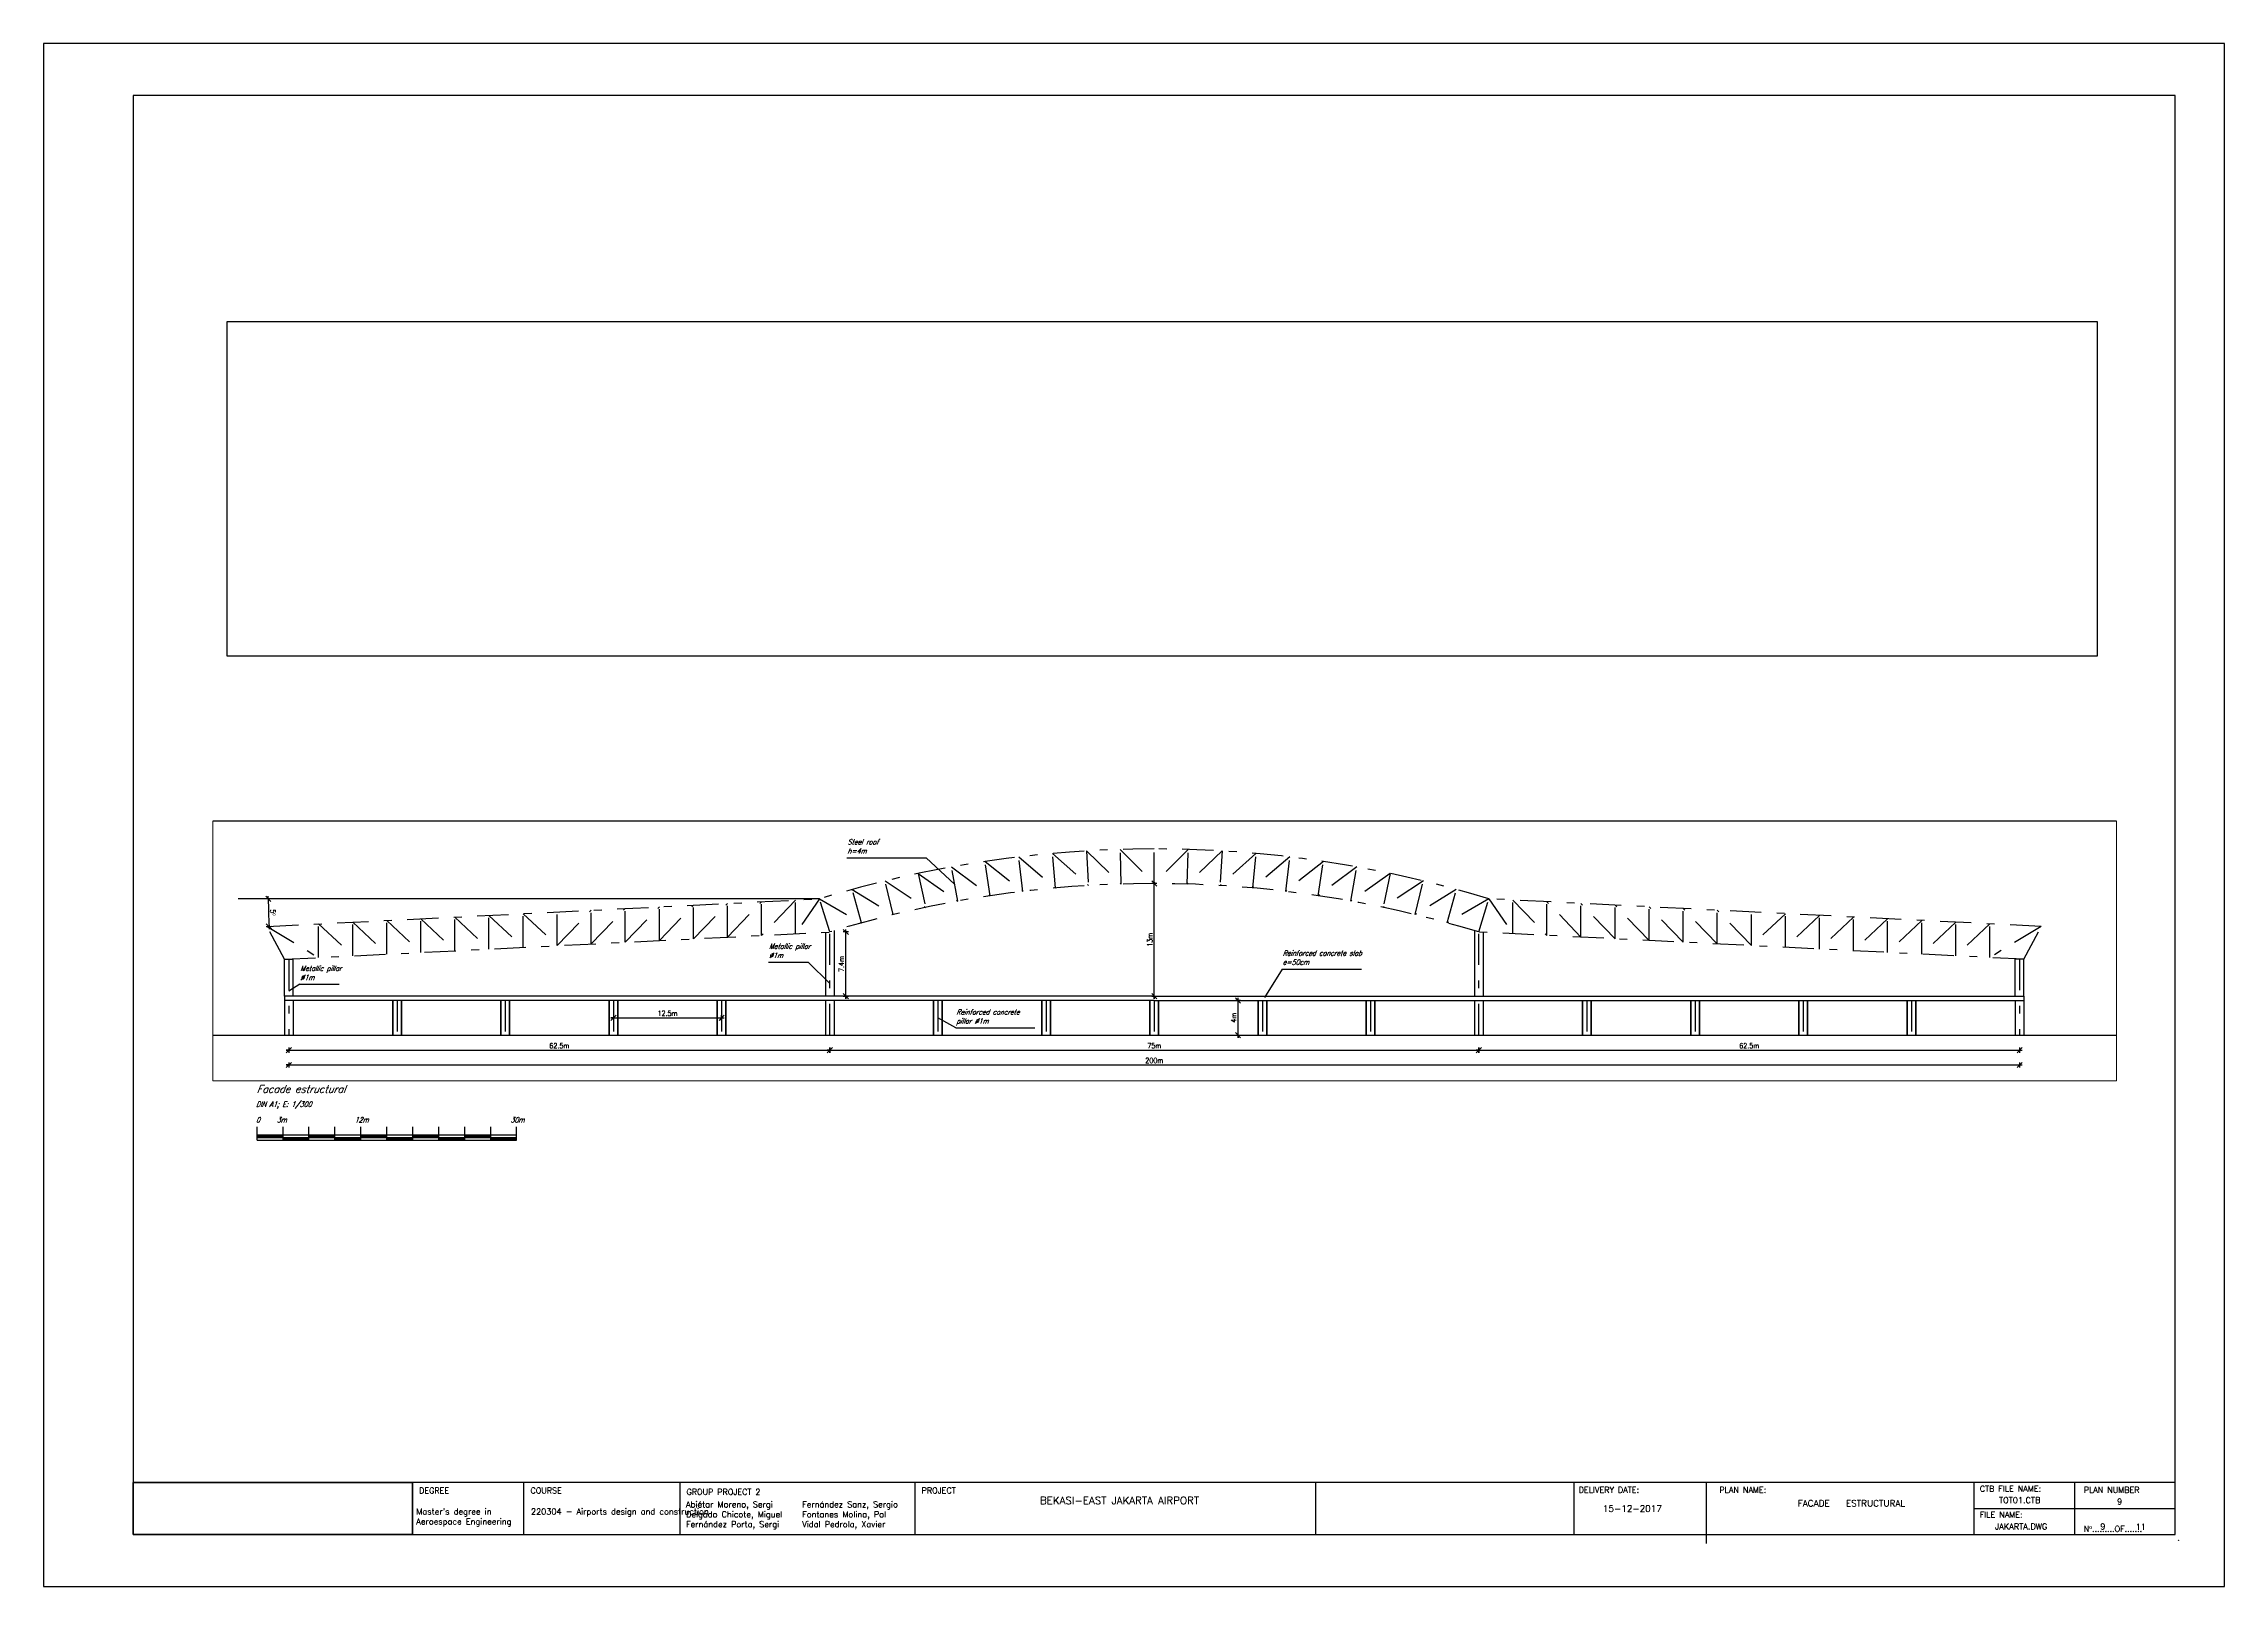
# Paper-space layout 'FACADE ESTRUCTURAL' of a CAD drawing. Header units: millimetres. Extents: x 0 to 84, y 0 to 59.4.
# The model-space entities are those that its viewports show. They can reach past a viewport. Long polylines and large blocks are cut down to what shows.
import ezdxf
from ezdxf.enums import TextEntityAlignment as Align

# ---------------------------------------------------------------- set-up
doc = ezdxf.new("R2010")
doc.units = ezdxf.units.MM
doc.linetypes.add('DASHDOTBERNUZ', pattern=[0.8, 0.4, -0.2, 0, -0.2])
doc.layers.get('0').update_dxf_attribs({"color": 250})
for name, color, linetype in [('01C', 250, 'Continuous'), ('01cotes', 200, 'Continuous'), ('01E', 250, 'DASHDOTBERNUZ'), ('01TXT', 250, 'Continuous'), ('03TXT', 250, 'Continuous'), ('05C', 1, 'Continuous'), ('05TXT', 250, 'Continuous'), ('_alçat', 7, 'Continuous'), ('_alçat2', 7, 'Continuous'), ('_llegendes', 7, 'Continuous'), ('Background', 7, 'Continuous')]:
    doc.layers.add(name, color=color, linetype=linetype)
doc.layers.add('viewport', color=241, linetype='Continuous', plot=False)
doc.styles.add('_FERROS', font='romans.shx', dxfattribs={"width": 0.9})
doc.styles.add('_PEGATINES', font='romans.shx', dxfattribs={"width": 0.9, "oblique": 20})
doc.styles.add('SIMPLEX', font='SIMPLEX.SHX', dxfattribs={"height": 2.25})
doc.styles.add('TITOL', font='SIMPLEX.SHX', dxfattribs={"height": 2.3})
doc.dimstyles.new('_100PS300', dxfattribs={"dimtxt": 0.6, "dimasz": 0.6, "dimexe": 0.18, "dimexo": 0.0625, "dimgap": 0.21, "dimtad": 1, "dimrnd": 0.05, "dimzin": 12, "dimdsep": 46, "dimtxsty": '_FERROS', "dimblk": 'OBLIQUE', "dimcen": 0.09, "dimdle": 0.3, "dimse1": 1, "dimse2": 1, "dimclrt": 7, "dimadec": 0, "dimazin": 0, "dimtfac": 1, "dimtix": 1, "dimtmove": 2, "dimatfit": 3, "dimldrblk": 'OBLIQUE', "dimfxl": 1, "dimtvp": 0.882353, "dimtolj": 1, "dimtzin": 0, "dimarcsym": 0})
picture_1 = doc.add_image_def('image9.jpg', size_in_pixel=(1063, 190))
picture_2 = doc.add_image_def('image8.jpg', size_in_pixel=(780, 145))

# ---------------------------------------------------------------- blocks, each defined once
blk = doc.blocks.new('_Oblique')
for p, q in [((0, -0.5), (0, 0.5)), ((0, 0), (0.5, 0))]:
    blk.add_line(p, q)
at = {"layer": '01C', "color": 7, "linetype": 'ByBlock', "lineweight": -2}
blk.add_line((-0.5, -0.5), (0.5, 0.5), dxfattribs=at)
blk = doc.blocks.new('*D152')
at = {"layer": '01cotes', "color": 0, "lineweight": -2, "transparency": 16777216}
blk.add_line((8312.72, -1728.4), (8308.12, -1728.4), dxfattribs=at)
at = {"layer": 'DEFPOINTS', "color": 0, "transparency": 16777216}
for p in [(8308.42, -1728.4), (8308.42, -1728.4), (8312.42, -1728.4)]:
    blk.add_point(p, dxfattribs=at)
at = {"layer": '01cotes', "color": 0, "lineweight": -2, "transparency": 16777216, "xscale": 0.6, "yscale": 0.6, "zscale": 0.6, "rotation": 180}
blk.add_blockref('_Oblique', (8308.42, -1728.4), dxfattribs=at)
at = {"layer": '01cotes', "color": 0, "lineweight": -2, "transparency": 16777216, "xscale": 0.6, "yscale": 0.6, "zscale": 0.6}
blk.add_blockref('_Oblique', (8312.42, -1728.4), dxfattribs=at)
at = {"layer": '01cotes', "color": 7, "transparency": 16777216, "insert": (8310.42, -1728.91), "char_height": 0.6, "attachment_point": 5, "rotation": 180, "style": '_FERROS'}
blk.add_mtext('\\A1;4m', dxfattribs=at)
blk = doc.blocks.new('*D154')
at = {"layer": '01cotes', "color": 0, "lineweight": -2, "transparency": 16777216}
blk.add_line((8308.22, -1738.08), (8294.62, -1738.08), dxfattribs=at)
at = {"layer": 'DEFPOINTS', "color": 0, "transparency": 16777216}
for p in [(8294.92, -1738.08), (8294.92, -1738.08), (8307.92, -1738.08)]:
    blk.add_point(p, dxfattribs=at)
at = {"layer": '01cotes', "color": 0, "lineweight": -2, "transparency": 16777216, "xscale": 0.6, "yscale": 0.6, "zscale": 0.6, "rotation": 180}
blk.add_blockref('_Oblique', (8294.92, -1738.08), dxfattribs=at)
at = {"layer": '01cotes', "color": 0, "lineweight": -2, "transparency": 16777216, "xscale": 0.6, "yscale": 0.6, "zscale": 0.6}
blk.add_blockref('_Oblique', (8307.92, -1738.08), dxfattribs=at)
at = {"layer": '01cotes', "color": 7, "transparency": 16777216, "insert": (8301.42, -1738.59), "char_height": 0.6, "attachment_point": 5, "rotation": 180, "style": '_FERROS'}
blk.add_mtext('\\A1;13m', dxfattribs=at)
blk = doc.blocks.new('*D155')
at = {"layer": '01cotes', "color": 0, "lineweight": -2, "transparency": 16777216}
blk.add_line((8308.22, -1773.73), (8300.21, -1773.73), dxfattribs=at)
at = {"layer": 'DEFPOINTS', "color": 0, "transparency": 16777216}
for p in [(8300.51, -1773.73), (8300.51, -1773.73), (8307.92, -1773.73)]:
    blk.add_point(p, dxfattribs=at)
at = {"layer": '01cotes', "color": 0, "lineweight": -2, "transparency": 16777216, "xscale": 0.6, "yscale": 0.6, "zscale": 0.6, "rotation": 180}
blk.add_blockref('_Oblique', (8300.51, -1773.73), dxfattribs=at)
at = {"layer": '01cotes', "color": 0, "lineweight": -2, "transparency": 16777216, "xscale": 0.6, "yscale": 0.6, "zscale": 0.6}
blk.add_blockref('_Oblique', (8307.92, -1773.73), dxfattribs=at)
at = {"layer": '01cotes', "color": 7, "transparency": 16777216, "insert": (8304.21, -1774.24), "char_height": 0.6, "attachment_point": 5, "rotation": 180, "style": '_FERROS'}
blk.add_mtext('\\A1;7.4m', dxfattribs=at)
blk = doc.blocks.new('*D160')
at = {"layer": '01cotes', "color": 0, "lineweight": -2, "transparency": 16777216}
blk.add_line((8314.16, -1775.88), (8314.16, -1700.28), dxfattribs=at)
at = {"layer": 'DEFPOINTS', "color": 0, "transparency": 16777216}
for p in [(8314.16, -1700.58), (8314.16, -1700.58), (8314.16, -1775.58)]:
    blk.add_point(p, dxfattribs=at)
at = {"layer": '01cotes', "color": 0, "lineweight": -2, "transparency": 16777216, "xscale": 0.6, "yscale": 0.6, "zscale": 0.6}
for p, rotation in [((8314.16, -1700.58), 90), ((8314.16, -1775.58), 270)]:
    blk.add_blockref('_Oblique', p, dxfattribs=dict(at, rotation=rotation))
at = {"layer": '01cotes', "color": 7, "transparency": 16777216, "insert": (8313.65, -1738.08), "char_height": 0.6, "attachment_point": 5, "rotation": 90, "style": '_FERROS'}
blk.add_mtext('\\A1;75m', dxfattribs=at)
blk = doc.blocks.new('*D161')
at = {"layer": '01cotes', "color": 0, "lineweight": -2, "transparency": 16777216}
blk.add_line((8314.16, -1838.38), (8314.16, -1775.28), dxfattribs=at)
at = {"layer": 'DEFPOINTS', "color": 0, "transparency": 16777216}
for p in [(8314.16, -1775.58), (8314.16, -1775.58), (8314.16, -1838.08)]:
    blk.add_point(p, dxfattribs=at)
at = {"layer": '01cotes', "color": 0, "lineweight": -2, "transparency": 16777216, "xscale": 0.6, "yscale": 0.6, "zscale": 0.6}
for p, rotation in [((8314.16, -1775.58), 90), ((8314.16, -1838.08), 270)]:
    blk.add_blockref('_Oblique', p, dxfattribs=dict(at, rotation=rotation))
at = {"layer": '01cotes', "color": 7, "transparency": 16777216, "insert": (8313.65, -1806.83), "char_height": 0.6, "attachment_point": 5, "rotation": 90, "style": '_FERROS'}
blk.add_mtext('\\A1;62.5m', dxfattribs=at)
blk = doc.blocks.new('*D162')
at = {"layer": '01cotes', "color": 0, "lineweight": -2, "transparency": 16777216}
blk.add_line((8314.16, -1700.88), (8314.16, -1637.78), dxfattribs=at)
at = {"layer": 'DEFPOINTS', "color": 0, "transparency": 16777216}
for p in [(8314.16, -1638.08), (8314.16, -1638.08), (8314.16, -1700.58)]:
    blk.add_point(p, dxfattribs=at)
at = {"layer": '01cotes', "color": 0, "lineweight": -2, "transparency": 16777216, "xscale": 0.6, "yscale": 0.6, "zscale": 0.6}
for p, rotation in [((8314.16, -1638.08), 90), ((8314.16, -1700.58), 270)]:
    blk.add_blockref('_Oblique', p, dxfattribs=dict(at, rotation=rotation))
at = {"layer": '01cotes', "color": 7, "transparency": 16777216, "insert": (8313.65, -1669.33), "char_height": 0.6, "attachment_point": 5, "rotation": 90, "style": '_FERROS'}
blk.add_mtext('\\A1;62.5m', dxfattribs=at)
blk = doc.blocks.new('*D163')
at = {"layer": '01cotes', "color": 0, "lineweight": -2, "transparency": 16777216}
blk.add_line((8315.87, -1838.38), (8315.87, -1637.78), dxfattribs=at)
at = {"layer": 'DEFPOINTS', "color": 0, "transparency": 16777216}
for p in [(8315.87, -1638.08), (8315.87, -1638.08), (8315.87, -1838.08)]:
    blk.add_point(p, dxfattribs=at)
at = {"layer": '01cotes', "color": 0, "lineweight": -2, "transparency": 16777216, "xscale": 0.6, "yscale": 0.6, "zscale": 0.6}
for p, rotation in [((8315.87, -1638.08), 90), ((8315.87, -1838.08), 270)]:
    blk.add_blockref('_Oblique', p, dxfattribs=dict(at, rotation=rotation))
at = {"layer": '01cotes', "color": 7, "transparency": 16777216, "insert": (8315.36, -1738.08), "char_height": 0.6, "attachment_point": 5, "rotation": 90, "style": '_FERROS'}
blk.add_mtext('\\A1;200m', dxfattribs=at)
blk = doc.blocks.new('*D164')
at = {"layer": '01cotes', "color": 0, "lineweight": -2, "transparency": 16777216}
blk.add_arc((8296.68, -1776.75), 63.71, 270, 272.8624, dxfattribs=at)
at = {"layer": 'DEFPOINTS', "color": 0, "transparency": 16777216}
for p in [(8296.68, -1776.75), (8296.68, -1776.75), (8297.75, -1840.46), (8299.88, -1840.58), (8296.68, -1843.94)]:
    blk.add_point(p, dxfattribs=at)
at = {"layer": '01cotes', "color": 0, "lineweight": -2, "transparency": 16777216, "xscale": 0.6, "yscale": 0.6, "zscale": 0.6}
for p, rotation in [((8296.68, -1840.46), 179.9999999999996), ((8299.87, -1840.39), 2.862405226111477)]:
    blk.add_blockref('_Oblique', p, dxfattribs=dict(at, rotation=rotation))
at = {"layer": '01cotes', "color": 7, "transparency": 16777216, "insert": (8298.26, -1839.93), "char_height": 0.6, "attachment_point": 5, "rotation": 1.4312, "style": '_FERROS'}
blk.add_mtext('\\A1;5º', dxfattribs=at)
blk = doc.blocks.new('*D165')
at = {"layer": '01cotes', "color": 0, "lineweight": -2, "transparency": 16777216}
blk.add_line((8310.42, -1800.88), (8310.42, -1787.78), dxfattribs=at)
at = {"layer": 'DEFPOINTS', "color": 0, "transparency": 16777216}
for p in [(8310.42, -1788.08), (8310.42, -1788.08), (8310.42, -1800.58)]:
    blk.add_point(p, dxfattribs=at)
at = {"layer": '01cotes', "color": 0, "lineweight": -2, "transparency": 16777216, "xscale": 0.6, "yscale": 0.6, "zscale": 0.6}
for p, rotation in [((8310.42, -1788.08), 90), ((8310.42, -1800.58), 270)]:
    blk.add_blockref('_Oblique', p, dxfattribs=dict(at, rotation=rotation))
at = {"layer": '01cotes', "color": 7, "transparency": 16777216, "insert": (8309.91, -1794.33), "char_height": 0.6, "attachment_point": 5, "rotation": 90, "style": '_FERROS'}
blk.add_mtext('\\A1;12.5m', dxfattribs=at)

msp = doc.modelspace()

# ---------------------------------------------------------------- linework, layer by layer
at = {"layer": '01C'}
for p, q in [((8307.918, -1637.585), (8303.66, -1637.585)), ((8303.66, -1637.585), (8303.66, -1638.585)), ((8308.418, -1637.585), (8312.418, -1637.585)), ((8307.918, -1638.585), (8303.66, -1638.585)), ((8308.418, -1638.585), (8312.418, -1638.585)), ((8308.418, -1650.085), (8312.418, -1650.085)), ((8308.418, -1651.085), (8312.418, -1651.085)), ((8308.418, -1662.585), (8312.418, -1662.585)), ((8308.418, -1663.585), (8312.418, -1663.585)), ((8308.418, -1675.085), (8312.418, -1675.085)), ((8308.418, -1676.085), (8312.418, -1676.085)), ((8308.418, -1687.585), (8312.418, -1687.585)), ((8308.418, -1688.585), (8312.418, -1688.585)), ((8300.535, -1700.085), (8307.918, -1700.085)), ((8308.418, -1700.085), (8312.418, -1700.085)), ((8300.359, -1701.085), (8307.918, -1701.085)), ((8308.418, -1701.085), (8312.418, -1701.085)), ((8308.418, -1712.585), (8312.418, -1712.585)), ((8308.418, -1713.585), (8312.418, -1713.585)), ((8308.418, -1725.085), (8312.418, -1725.085)), ((8308.418, -1726.085), (8312.418, -1726.085)), ((8308.418, -1737.585), (8312.418, -1737.585)), ((8308.418, -1738.585), (8312.418, -1738.585)), ((8308.418, -1750.085), (8312.418, -1750.085)), ((8308.418, -1751.085), (8312.418, -1751.085)), ((8308.418, -1762.585), (8312.418, -1762.585)), ((8308.418, -1763.585), (8312.418, -1763.585)), ((8300.359, -1775.085), (8307.918, -1775.085)), ((8300.535, -1776.085), (8307.918, -1776.085)), ((8308.418, -1775.085), (8312.418, -1775.085)), ((8308.418, -1776.085), (8312.418, -1776.085)), ((8308.418, -1787.585), (8312.418, -1787.585)), ((8308.418, -1788.585), (8312.418, -1788.585)), ((8308.418, -1800.085), (8312.418, -1800.085)), ((8308.418, -1801.085), (8312.418, -1801.085)), ((8308.418, -1812.585), (8312.418, -1812.585)), ((8308.418, -1813.585), (8312.418, -1813.585)), ((8308.418, -1825.085), (8312.418, -1825.085)), ((8308.418, -1826.085), (8312.418, -1826.085)), ((8307.918, -1837.585), (8303.66, -1837.585)), ((8303.66, -1838.585), (8303.66, -1837.585)), ((8307.918, -1838.585), (8303.66, -1838.585)), ((8308.418, -1837.585), (8312.418, -1837.585)), ((8308.418, -1838.585), (8312.418, -1838.585))]:
    msp.add_line(p, q, dxfattribs=at)
at = {"layer": '01cotes'}
msp.add_line((8296.684, -1776.752), (8296.684, -1843.937), dxfattribs=at)
at = {"layer": '01E'}
for p, q in [((8299.876, -1635.585), (8296.684, -1699.418)), ((8303.66, -1637.585), (8299.876, -1635.585)), ((8299.876, -1635.585), (8303.463, -1641.522)), ((8303.66, -1637.585), (8300.51, -1700.585)), ((8303.635, -1638.085), (8312.418, -1638.085)), ((8303.463, -1641.522), (8299.579, -1641.522)), ((8299.579, -1641.522), (8303.266, -1645.46)), ((8303.266, -1645.46), (8299.382, -1645.46)), ((8299.382, -1645.46), (8303.069, -1649.397)), ((8303.069, -1649.397), (8299.185, -1649.397)), ((8299.185, -1649.397), (8302.873, -1653.335)), ((8308.418, -1650.585), (8312.418, -1650.585)), ((8302.873, -1653.335), (8298.988, -1653.335)), ((8298.988, -1653.335), (8302.676, -1657.272)), ((8302.676, -1657.272), (8298.791, -1657.272)), ((8298.791, -1657.272), (8302.479, -1661.21)), ((8302.479, -1661.21), (8298.594, -1661.21)), ((8298.594, -1661.21), (8302.282, -1665.147)), ((8308.418, -1663.085), (8312.418, -1663.085)), ((8302.282, -1665.147), (8298.398, -1665.147)), ((8298.398, -1665.147), (8302.085, -1669.085)), ((8302.085, -1669.085), (8298.004, -1673.022)), ((8302.085, -1669.085), (8298.201, -1669.085)), ((8301.888, -1673.022), (8297.807, -1676.96)), ((8301.888, -1673.022), (8298.004, -1673.022)), ((8308.418, -1675.585), (8312.418, -1675.585)), ((8301.691, -1676.96), (8297.61, -1680.897)), ((8301.691, -1676.96), (8297.807, -1676.96)), ((8301.494, -1680.897), (8297.413, -1684.835)), ((8301.494, -1680.897), (8297.61, -1680.897)), ((8301.298, -1684.835), (8297.216, -1688.772)), ((8301.298, -1684.835), (8297.413, -1684.835)), ((8308.418, -1688.085), (8312.418, -1688.085)), ((8301.101, -1688.772), (8297.019, -1692.71)), ((8301.101, -1688.772), (8297.216, -1688.772)), ((8296.823, -1696.647), (8300.904, -1692.71)), ((8300.904, -1692.71), (8297.019, -1692.71)), ((8296.684, -1699.418), (8300.707, -1696.647)), ((8300.707, -1696.647), (8296.823, -1696.647)), ((8300.51, -1700.585), (8296.684, -1699.418)), ((8296.684, -1699.418), (8299.454, -1704.241)), ((8312.418, -1700.585), (8300.51, -1700.585)), ((8299.454, -1704.241), (8295.595, -1703.187)), ((8295.595, -1703.187), (8298.506, -1707.926)), ((8298.506, -1707.926), (8294.618, -1706.987)), ((8294.618, -1706.987), (8297.668, -1711.638)), ((8293.754, -1710.815), (8297.668, -1711.638)), ((8293.754, -1710.815), (8296.94, -1715.373)), ((8308.418, -1713.085), (8312.418, -1713.085)), ((8296.94, -1715.373), (8293.003, -1714.666)), ((8293.003, -1714.666), (8296.323, -1719.128)), ((8296.323, -1719.128), (8292.367, -1718.538)), ((8292.367, -1718.538), (8295.818, -1722.899)), ((8295.818, -1722.899), (8291.846, -1722.426)), ((8291.846, -1722.426), (8295.424, -1726.684)), ((8308.418, -1725.585), (8312.418, -1725.585)), ((8295.424, -1726.684), (8291.44, -1726.329)), ((8291.44, -1726.329), (8295.143, -1730.479)), ((8291.15, -1730.242), (8295.143, -1730.479)), ((8291.15, -1730.242), (8294.974, -1734.28)), ((8294.974, -1734.28), (8290.976, -1734.162)), ((8290.976, -1734.162), (8294.918, -1738.085)), ((8294.918, -1738.085), (8290.918, -1738.085)), ((8290.976, -1742.008), (8294.918, -1738.085)), ((8308.418, -1738.085), (8312.418, -1738.085)), ((8294.974, -1741.89), (8290.976, -1742.008)), ((8291.15, -1745.928), (8294.974, -1741.89)), ((8291.15, -1745.928), (8295.143, -1745.691)), ((8291.44, -1749.841), (8295.143, -1745.691)), ((8295.424, -1749.486), (8291.44, -1749.841)), ((8291.846, -1753.743), (8295.424, -1749.486)), ((8308.418, -1750.585), (8312.418, -1750.585)), ((8295.818, -1753.271), (8291.846, -1753.743)), ((8292.367, -1757.632), (8295.818, -1753.271)), ((8296.323, -1757.042), (8292.367, -1757.632)), ((8293.003, -1761.504), (8296.323, -1757.042)), ((8296.94, -1760.797), (8293.003, -1761.504)), ((8293.754, -1765.355), (8296.94, -1760.797)), ((8308.418, -1763.085), (8312.418, -1763.085)), ((8293.754, -1765.355), (8297.668, -1764.532)), ((8294.618, -1769.183), (8297.668, -1764.532)), ((8298.506, -1768.244), (8294.618, -1769.183)), ((8295.595, -1772.983), (8298.506, -1768.244)), ((8299.454, -1771.929), (8295.595, -1772.983)), ((8296.684, -1776.752), (8299.454, -1771.929)), ((8300.51, -1775.585), (8296.684, -1776.752)), ((8303.66, -1838.585), (8300.51, -1775.585)), ((8312.418, -1775.585), (8300.51, -1775.585)), ((8299.876, -1840.585), (8296.684, -1776.752)), ((8296.684, -1776.752), (8300.707, -1779.522)), ((8300.707, -1779.522), (8296.823, -1779.522)), ((8296.823, -1779.522), (8300.904, -1783.46)), ((8300.904, -1783.46), (8297.019, -1783.46)), ((8301.101, -1787.397), (8297.019, -1783.46)), ((8301.101, -1787.397), (8297.216, -1787.397)), ((8301.298, -1791.335), (8297.216, -1787.397)), ((8308.418, -1788.085), (8312.418, -1788.085)), ((8301.298, -1791.335), (8297.413, -1791.335)), ((8301.494, -1795.272), (8297.413, -1791.335)), ((8301.494, -1795.272), (8297.61, -1795.272)), ((8301.691, -1799.21), (8297.61, -1795.272)), ((8301.691, -1799.21), (8297.807, -1799.21)), ((8301.888, -1803.147), (8297.807, -1799.21)), ((8308.418, -1800.585), (8312.418, -1800.585)), ((8301.888, -1803.147), (8298.004, -1803.147)), ((8302.085, -1807.085), (8298.004, -1803.147)), ((8302.085, -1807.085), (8298.201, -1807.085)), ((8298.398, -1811.022), (8302.085, -1807.085)), ((8302.282, -1811.022), (8298.398, -1811.022)), ((8298.594, -1814.96), (8302.282, -1811.022)), ((8308.418, -1813.085), (8312.418, -1813.085)), ((8302.479, -1814.96), (8298.594, -1814.96)), ((8298.791, -1818.897), (8302.479, -1814.96)), ((8302.676, -1818.897), (8298.791, -1818.897)), ((8298.988, -1822.835), (8302.676, -1818.897)), ((8302.873, -1822.835), (8298.988, -1822.835)), ((8299.185, -1826.772), (8302.873, -1822.835)), ((8303.069, -1826.772), (8299.185, -1826.772)), ((8299.382, -1830.71), (8303.069, -1826.772)), ((8308.418, -1825.585), (8312.418, -1825.585)), ((8303.266, -1830.71), (8299.382, -1830.71)), ((8299.579, -1834.647), (8303.266, -1830.71)), ((8303.463, -1834.647), (8299.579, -1834.647)), ((8299.876, -1840.585), (8303.463, -1834.647)), ((8303.66, -1838.585), (8299.876, -1840.585)), ((8303.635, -1838.085), (8312.418, -1838.085))]:
    msp.add_line(p, q, dxfattribs=at)
for radius, start, end in [(132.525, 163.03593, 180), (128.525, 163.03593, 180), (132.525, 180, 196.96407), (128.525, 180, 196.96407)]:
    msp.add_arc((8423.443, -1738.085), radius, start, end, dxfattribs=at)
at = {"layer": '01TXT'}
for p, q in [((8304.793, -1723.309), (8304.793, -1714.149)), ((8304.793, -1723.309), (8308.091, -1725.341)), ((8311.594, -1761.026), (8311.594, -1751.866)), ((8291.946, -1764.438), (8294.972, -1761.151)), ((8311.594, -1761.026), (8310.418, -1763.085)), ((8291.946, -1773.598), (8291.946, -1764.438)), ((8304, -1778.089), (8306.464, -1775.585)), ((8304, -1782.669), (8304, -1778.089)), ((8306.555, -1836.835), (8306.555, -1832.255)), ((8306.555, -1836.835), (8307.361, -1838.085))]:
    msp.add_line(p, q, dxfattribs=at)
at = {"layer": '05C'}
for p, q in [((8312.418, -1850.864), (8312.418, -1625.306)), ((8307.918, -1738.085), (8307.918, -1637.585)), ((8307.918, -1637.585), (8308.418, -1637.585)), ((8308.418, -1738.085), (8308.418, -1637.585)), ((8307.918, -1738.085), (8307.918, -1838.585)), ((8308.418, -1738.085), (8308.418, -1838.585)), ((8307.918, -1838.585), (8308.418, -1838.585))]:
    msp.add_line(p, q, dxfattribs=at)
at = {"layer": '_alçat'}
for p, q in [((8312.418, -1650.085), (8308.418, -1650.085)), ((8312.418, -1651.085), (8308.418, -1651.085)), ((8312.418, -1662.585), (8308.418, -1662.585)), ((8312.418, -1663.585), (8308.418, -1663.585)), ((8312.418, -1675.085), (8308.418, -1675.085)), ((8312.418, -1676.085), (8308.418, -1676.085)), ((8312.418, -1687.585), (8308.418, -1687.585)), ((8312.418, -1688.585), (8308.418, -1688.585)), ((8312.418, -1712.585), (8308.418, -1712.585)), ((8312.418, -1713.585), (8308.418, -1713.585)), ((8312.418, -1725.085), (8308.418, -1725.085)), ((8312.418, -1726.085), (8308.418, -1726.085)), ((8312.418, -1737.585), (8308.418, -1737.585)), ((8312.418, -1738.585), (8308.418, -1738.585)), ((8312.418, -1750.085), (8308.418, -1750.085)), ((8312.418, -1751.085), (8308.418, -1751.085)), ((8312.418, -1762.585), (8308.418, -1762.585)), ((8312.418, -1763.585), (8308.418, -1763.585)), ((8312.418, -1787.585), (8308.418, -1787.585)), ((8312.418, -1788.585), (8308.418, -1788.585)), ((8312.418, -1800.085), (8308.418, -1800.085)), ((8312.418, -1801.085), (8308.418, -1801.085)), ((8312.418, -1812.585), (8308.418, -1812.585)), ((8312.418, -1813.585), (8308.418, -1813.585)), ((8312.418, -1825.085), (8308.418, -1825.085)), ((8312.418, -1826.085), (8308.418, -1826.085))]:
    msp.add_line(p, q, dxfattribs=at)
at = {"layer": 'viewport'}
msp.add_lwpolyline([(8317.701, -1846.888), (8317.701, -1626.888), (8287.701, -1626.888), (8287.701, -1846.888)], close=True, dxfattribs=at)

# ---------------------------------------------------------------- texts
at = {"layer": '01TXT', "style": '_PEGATINES', "oblique": 20, "width": 0.9}
for s, p in [('Reinforced concrete slab', (8303.252, -1723.24)), ('e=50cm', (8304.298, -1723.24)), ('Reinforced concrete', (8310.053, -1760.957)), ('pillar %%C1m', (8311.1, -1760.957)), ('Steel roof', (8290.405, -1773.529)), ('h=4m', (8291.451, -1773.529)), ('Metallic pillar', (8302.459, -1782.599)), ('%%C1m', (8303.505, -1782.599)), ('Metallic pillar', (8305.014, -1836.766)), ('%%C1m', (8306.06, -1836.766))]:
    msp.add_text(s, height=0.6, rotation=90, dxfattribs=at).set_placement(p)

# ---------------------------------------------------------------- dimensions: what is measured, and where the dimension line sits
at = {"layer": '01cotes'}
for base, p1, p2, angle, picture, middle in [((8314.159, -1638.085), (8314.159, -1700.585), (8314.159, -1638.085), 90, '*D162', (8313.649, -1669.335)), ((8315.872, -1638.085), (8315.872, -1838.085), (8315.872, -1638.085), 90, '*D163', (8315.362, -1738.085)), ((8314.159, -1700.585), (8314.159, -1775.585), (8314.159, -1700.585), 90, '*D160', (8313.649, -1738.085)), ((8308.418, -1728.4), (8312.418, -1728.4), (8308.418, -1728.4), 180, '*D152', (8310.418, -1728.91)), ((8294.918, -1738.085), (8307.918, -1738.085), (8294.918, -1738.085), 180, '*D154', (8301.418, -1738.595)), ((8300.51, -1773.732), (8307.918, -1773.732), (8300.51, -1773.732), 180, '*D155', (8304.214, -1774.242)), ((8314.159, -1775.585), (8314.159, -1838.085), (8314.159, -1775.585), 90, '*D161', (8313.649, -1806.835)), ((8310.418, -1788.085), (8310.418, -1800.585), (8310.418, -1788.085), 90, '*D165', (8309.908, -1794.335))]:
    dim = msp.add_linear_dim(base=base, p1=p1, p2=p2, angle=angle, dimstyle='_100PS300', override={"dimpost": 'm'}, dxfattribs=at)
    dim.commit()
    dim.dimension.update_dxf_attribs({"geometry": picture, "text_midpoint": middle})
dim = msp.add_angular_dim_2l(base=(8297.745, -1840.456), line1=((8296.684, -1776.752), (8296.684, -1843.937)), line2=((8299.876, -1840.585), (8296.684, -1776.752)), text='5º', dimstyle='_100PS300', override={"dimpost": 'm'}, dxfattribs=at)
dim.commit()
dim.dimension.update_dxf_attribs({"geometry": '*D164', "text_midpoint": (8298.263, -1839.935)})

psp = doc.layouts.new('FACADE ESTRUCTURAL')

# ---------------------------------------------------------------- hatches: boundary and pattern name
h = psp.add_hatch(color=7)
h.dxf.hatch_style = 1
h.paths.add_polyline_path([(8.221, 17.382), (8.221, 17.282), (9.221, 17.282), (9.221, 17.382)])
h = psp.add_hatch(color=7)
h.dxf.hatch_style = 1
h.paths.add_polyline_path([(10.221, 17.282), (9.221, 17.282), (9.221, 17.182), (10.221, 17.182)])
h = psp.add_hatch(color=7)
h.dxf.hatch_style = 1
h.paths.add_polyline_path([(11.221, 17.382), (10.221, 17.382), (10.221, 17.282), (11.221, 17.282)])
h = psp.add_hatch(color=7)
h.dxf.hatch_style = 1
h.paths.add_polyline_path([(12.221, 17.282), (11.221, 17.282), (11.221, 17.182), (12.221, 17.182)])
h = psp.add_hatch(color=7)
h.dxf.hatch_style = 1
h.paths.add_polyline_path([(13.221, 17.382), (12.221, 17.382), (12.221, 17.282), (13.221, 17.282)])
h = psp.add_hatch(color=7)
h.dxf.hatch_style = 1
h.paths.add_polyline_path([(14.221, 17.282), (13.221, 17.282), (13.221, 17.182), (14.221, 17.182)])
h = psp.add_hatch(color=7)
h.dxf.hatch_style = 1
h.paths.add_polyline_path([(15.221, 17.382), (14.221, 17.382), (14.221, 17.282), (15.221, 17.282)])
h = psp.add_hatch(color=7)
h.dxf.hatch_style = 1
h.paths.add_polyline_path([(16.221, 17.282), (15.221, 17.282), (15.221, 17.182), (16.221, 17.182)])
h = psp.add_hatch(color=7)
h.dxf.hatch_style = 1
h.paths.add_polyline_path([(17.221, 17.382), (16.221, 17.382), (16.221, 17.282), (17.221, 17.282)])
h = psp.add_hatch(color=7)
h.dxf.hatch_style = 1
h.paths.add_polyline_path([(18.221, 17.282), (17.221, 17.282), (17.221, 17.182), (18.221, 17.182)])

# ---------------------------------------------------------------- linework, layer by layer
for p, q in [((8.221, 17.182), (8.221, 17.693)), ((9.221, 17.182), (9.221, 17.693)), ((10.221, 17.182), (10.221, 17.693)), ((11.221, 17.182), (11.221, 17.693)), ((12.221, 17.182), (12.221, 17.693)), ((13.221, 17.182), (13.221, 17.693)), ((14.221, 17.182), (14.221, 17.693)), ((15.221, 17.182), (15.221, 17.693)), ((16.221, 17.182), (16.221, 17.693)), ((17.221, 17.182), (17.221, 17.693)), ((18.221, 17.182), (18.221, 17.693)), ((8.221, 17.382), (18.221, 17.382)), ((8.221, 17.282), (18.221, 17.282)), ((8.221, 17.182), (18.221, 17.182))]:
    psp.add_line(p, q)
at = {"layer": '_llegendes', "color": 8}
for p, q in [((84, 59.4), (0, 59.4)), ((0, 59.4), (0, 0)), ((84, 0), (84, 59.4)), ((84, 0), (84, 59.4)), ((0, 0), (84, 0))]:
    psp.add_line(p, q, dxfattribs=at)
at = {"layer": '_llegendes', "color": 5}
for p, q in [((82.099, 57.399), (3.45, 57.399)), ((3.45, 57.399), (3.45, 2.001)), ((82.099, 2.001), (82.099, 57.399)), ((82.099, 4.001), (3.45, 4.001)), ((14.209, 2.001), (14.209, 4.001)), ((18.5, 2.001), (18.5, 4.001)), ((24.514, 2.001), (24.514, 4.001)), ((33.576, 2.001), (33.576, 4.001)), ((49.009, 2.001), (49.009, 4.001)), ((58.949, 2.001), (58.949, 4.001)), ((64.05, 2.001), (64.05, 4.001)), ((74.361, 2.001), (74.361, 4.001)), ((78.24, 2.001), (78.24, 4.001)), ((74.361, 3.001), (82.099, 3.001)), ((3.45, 2.001), (82.099, 2.001))]:
    psp.add_line(p, q, dxfattribs=at)
at = {"layer": '_llegendes', "color": 1}
psp.add_line((64.05, 1.652), (64.05, 2.001), dxfattribs=at)
at = {"layer": '_llegendes', "color": 7}
psp.add_circle((82.23, 1.77), 0.00499, dxfattribs=at)

# ---------------------------------------------------------------- texts
at = {"layer": '03TXT', "style": '_PEGATINES', "oblique": 20, "width": 0.9}
for s, p in [('DIN A1; E: 1/300', (8.181, 18.464)), ('0', (8.181, 17.866)), ('3m', (8.982, 17.866)), ('12m', (11.982, 17.866)), ('30m', (17.982, 17.866))]:
    psp.add_text(s, height=0.2, dxfattribs=at).set_placement(p)
at = {"layer": '05TXT', "style": '_PEGATINES', "oblique": 20, "width": 0.9}
psp.add_text('Facade estructural', height=0.3, dxfattribs=at).set_placement((8.211, 19))
at = {"layer": '_llegendes', "color": 1, "style": 'SIMPLEX'}
for s, p in [('DEGREE', (14.463, 3.576)), ('COURSE', (18.754, 3.576)), ('GROUP PROJECT 2', (24.764, 3.526)), ('PROJECT', (33.82, 3.581)), ('DELIVERY DATE:', (59.128, 3.601)), ('PLAN NAME:', (64.548, 3.601)), ('CTB FILE NAME:', (74.577, 3.648)), ('PLAN NUMBER', (78.583, 3.601)), ('FILE NAME:', (74.577, 2.648)), ('Nº.........OF.......', (78.583, 2.101))]:
    psp.add_text(s, height=0.225, dxfattribs=at).set_placement(p)
at = {"layer": '_llegendes', "color": 2, "style": 'SIMPLEX'}
psp.add_text('TOT01.CTB', height=0.23, dxfattribs=at).set_placement((75.317, 3.205))
at = {"layer": '_llegendes', "color": 3, "insert": (41.44, 3.452), "char_height": 0.29, "width": 14.77143, "attachment_point": 2, "style": 'SIMPLEX'}
psp.add_mtext('BEKASI-EAST JAKARTA AIRPORT', dxfattribs=at)
at = {"layer": '_llegendes', "color": 2, "char_height": 0.23, "width": 7.61274, "attachment_point": 1, "style": 'SIMPLEX'}
for s, insert in [("Master's degree in\\PAeroespace Engineering", (14.355, 2.995)), ('220304 - Airports design and construction', (18.771, 2.995)), ('Abiétar Moreno, Sergi\\PDelgado Chicote, Miguel\\PFernández Porta, Sergi', (24.744, 3.272)), ('Fernández Sanz, Sergio\\PFontanes Molina, Pol\\PVidal Pedrola, Xavier', (29.217, 3.272))]:
    psp.add_mtext(s, dxfattribs=dict(at, insert=insert))
at = {"layer": '_llegendes', "color": 4, "style": 'TITOL'}
for tag, height, p in [('9', 0.23, (79.968, 3.149)), ('FACADE', 0.25, (68.184, 3.073)), ('ESTRUCTURAL', 0.25, (70.563, 3.073))]:
    psp.add_attdef(tag, text='', height=height, dxfattribs=at).set_placement(p, align=Align.CENTER)
at = {"layer": '_llegendes', "color": 2, "style": 'TITOL'}
for tag, text, height, p in [('15-12-2017', 'NOVEMBRE 2011', 0.25, (61.198, 2.87)), ('JAKARTA.DWG', '.dwg', 0.23, (76.174, 2.191))]:
    psp.add_attdef(tag, text=text, height=height, dxfattribs=at).set_placement(p, align=Align.CENTER)
for tag, p in [('9', (79.219, 2.191)), ('11', (80.584, 2.177))]:
    psp.add_attdef(tag, p, '', height=0.23, dxfattribs=at)

# ---------------------------------------------------------------- pictures from other files: only their frames are drawn
at = {"layer": '_alçat2'}
image = psp.add_image(picture_1, insert=(7.066, 35.82), size_in_units=(72.038, 12.876), dxfattribs=at)
image.dxf.flags = 7
at = {"layer": 'Background'}
image = psp.add_image(picture_2, insert=(3.45, 2.001), size_in_units=(10.759, 2), dxfattribs=at)
image.dxf.flags = 7

# ---------------------------------------------------------------- viewports
at = {"layer": 'viewport', "view_twist_angle": 270}
psp.add_viewport(center=(43.179, 24.466), size=(73.333, 10), view_center_point=(-1736.888, -8302.701), view_height=30, dxfattribs=at)

doc.saveas('drawing.dxf')
